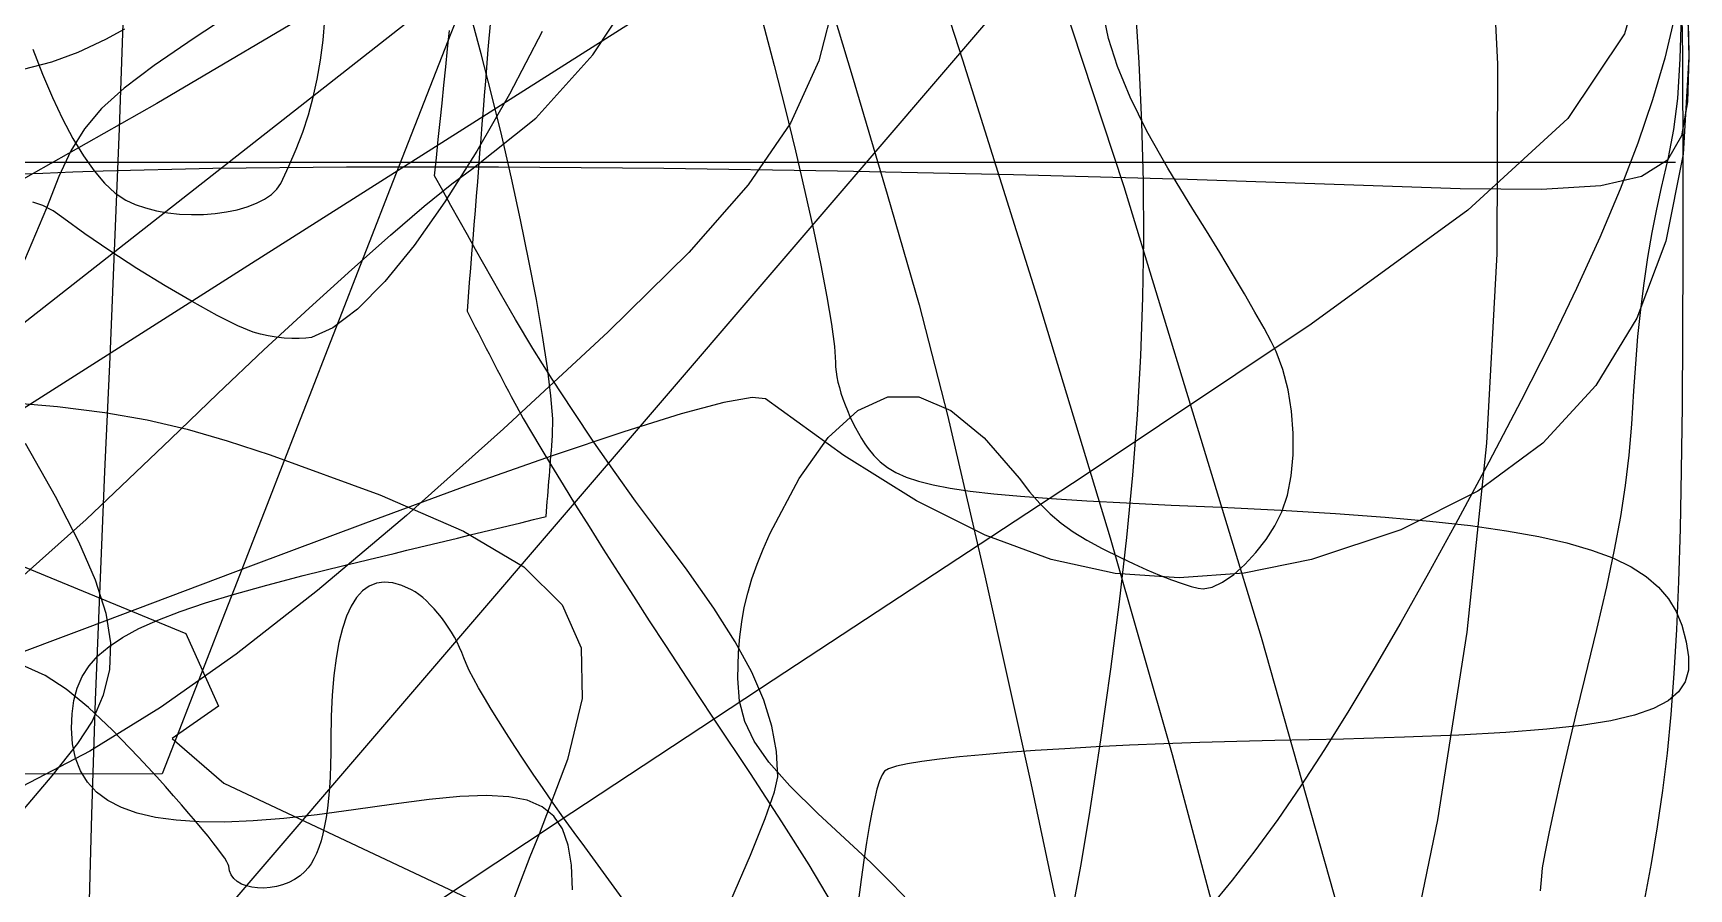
# Model space of a CAD drawing. Extents: x -75 to 75, y -75 to 75.
# Drawn here: x 47.86 to 75.1, y -11.84 to 2.25 of the extents above; entities that cross this region are included whole.
import ezdxf

# ---------------------------------------------------------------- set-up
doc = ezdxf.new("R2010")
doc.units = 0
for name, color, linetype in [('butterfly', 7, 'CONTINUOUS'), ('crosshair', 7, 'CONTINUOUS'), ('crown', 7, 'CONTINUOUS'), ('darth', 7, 'CONTINUOUS'), ('heart', 7, 'CONTINUOUS'), ('hellokitty', 7, 'CONTINUOUS'), ('ironman', 7, 'CONTINUOUS'), ('jackskellington', 7, 'CONTINUOUS'), ('m4', 7, 'CONTINUOUS'), ('mushroom', 7, 'CONTINUOUS'), ('nes', 7, 'CONTINUOUS'), ('skullbones', 7, 'CONTINUOUS'), ('star', 7, 'CONTINUOUS'), ('stormtrooper', 7, 'CONTINUOUS'), ('thundercats', 7, 'CONTINUOUS'), ('wolf', 7, 'CONTINUOUS')]:
    doc.layers.add(name, color=color, linetype=linetype)

msp = doc.modelspace()

# ---------------------------------------------------------------- linework, layer by layer
at = {"layer": 'butterfly', "color": 7}
for p, q in [((57.066166, 1.887595), (57.870093, 3.10438)), ((61.078155, 2.923557), (60.785293, 1.79105)), ((51.353048, 2.717509), (50.505922, 2.162485)), ((50.505922, 2.162485), (49.850461, 1.714477)), ((49.850461, 1.714477), (49.353332, 1.339365)), ((56.131412, 0.846187), (57.066166, 1.887595)), ((60.785293, 1.79105), (60.319734, 0.765452)), ((49.353332, 1.339365), (48.981185, 1.003009)), ((48.981185, 1.003009), (48.700682, 0.67128)), ((55.07587, 0.004617), (56.131412, 0.846187)), ((48.700682, 0.67128), (48.478477, 0.310052)), ((60.319734, 0.765452), (59.62477, -0.253122)), ((48.478477, 0.310052), (48.281234, -0.114808)), ((54.746731, -0.236319), (55.07587, 0.004617)), ((48.281234, -0.114808), (48.075607, -0.637433)), ((54.294188, -0.603292), (54.746731, -0.236319)), ((59.62477, -0.253122), (58.643698, -1.364561)), ((48.075607, -0.637433), (47.715802, -1.491228)), ((53.738551, -1.078106), (54.294188, -0.603292)), ((53.100128, -1.642556), (53.738551, -1.078106)), ((58.643698, -1.364561), (57.319802, -2.668753)), ((52.399226, -2.278439), (53.100128, -1.642556)), ((51.656149, -2.967561), (52.399226, -2.278439)), ((57.319802, -2.668753), (55.596384, -4.26558)), ((50.891206, -3.691723), (51.656149, -2.967561)), ((50.124707, -4.432723), (50.891206, -3.691723)), ((55.596384, -4.26558), (53.998509, -5.693735)), ((48.732821, -5.759566), (50.124707, -4.432723)), ((53.998509, -5.693735), (52.539073, -6.924991)), ((47.503836, -6.853027), (48.732821, -5.759566)), ((52.539073, -6.924991), (51.197789, -7.972817)), ((51.197789, -7.972817), (49.954361, -8.850684)), ((49.954361, -8.850684), (48.788495, -9.572063)), ((48.788495, -9.572063), (47.679904, -10.150421))]:
    msp.add_line(p, q, dxfattribs=at)
at = {"layer": 'crosshair', "color": 7}
msp.add_open_spline([(-74.87924, 0.120769), (-24.959736, 0.120769), (24.959767, 0.120769), (74.879271, 0.120769)], degree=3, dxfattribs=at)
at = {"layer": 'crown', "color": 7}
for p, q in [((55.120472, 3.219786), (54.732408, 2.239524)), ((54.732408, 2.239524), (54.335056, 1.229193)), ((54.335056, 1.229193), (53.930657, 0.194214)), ((53.930657, 0.194214), (53.683882, -0.43942)), ((53.683882, -0.43942), (53.437107, -1.073054)), ((53.437107, -1.073054), (53.190332, -1.706688)), ((53.190332, -1.706688), (52.94356, -2.340322)), ((52.94356, -2.340322), (52.696785, -2.973959)), ((52.696785, -2.973959), (52.450009, -3.607593)), ((52.450009, -3.607593), (52.203234, -4.241227)), ((52.203234, -4.241227), (51.956462, -4.874861)), ((51.956462, -4.874861), (51.709687, -5.508495)), ((51.709687, -5.508495), (51.462912, -6.142129)), ((51.462912, -6.142129), (51.216137, -6.775763)), ((51.216137, -6.775763), (50.969364, -7.409397)), ((50.969364, -7.409397), (50.722589, -8.043031)), ((50.722589, -8.043031), (50.475814, -8.676665)), ((50.475814, -8.676665), (50.229039, -9.310299)), ((50.229039, -9.310299), (49.982264, -9.943933)), ((49.982264, -9.943933), (46.857615, -9.948788))]:
    msp.add_line(p, q, dxfattribs=at)
at = {"layer": 'darth', "color": 7}
for p, q in [((63.453806, 6.860128), (65.804762, -0.279394)), ((63.15688, 1.800098), (61.913239, 5.619318)), ((60.727929, 3.536823), (61.333688, 1.543691)), ((49.362755, 2.310697), (49.049003, 2.140918)), ((54.677668, 1.987923), (54.708459, 2.286847)), ((48.594177, 1.928755), (48.160717, 1.765277)), ((49.049003, 2.140918), (48.594177, 1.928755)), ((54.646875, 1.688998), (54.677668, 1.987923)), ((48.160717, 1.765277), (47.691669, 1.644227)), ((54.616085, 1.390074), (54.646875, 1.688998)), ((64.405589, -2.176797), (63.15688, 1.800098)), ((54.585294, 1.09115), (54.616085, 1.390074)), ((61.333688, 1.543691), (61.910939, -0.405313)), ((54.554504, 0.792223), (54.585294, 1.09115)), ((54.523711, 0.493299), (54.554504, 0.792223)), ((54.49292, 0.194375), (54.523711, 0.493299)), ((54.46213, -0.104549), (54.49292, 0.194375)), ((54.597464, -0.346546), (54.46213, -0.104549)), ((54.732798, -0.588546), (54.597464, -0.346546)), ((61.910939, -0.405313), (62.433829, -2.228074)), ((65.804762, -0.279394), (68.064312, -7.692875)), ((54.868132, -0.830543), (54.732798, -0.588546)), ((55.003463, -1.072543), (54.868132, -0.830543)), ((55.138797, -1.31454), (55.003463, -1.072543)), ((55.274131, -1.55654), (55.138797, -1.31454)), ((55.409465, -1.798537), (55.274131, -1.55654)), ((55.544799, -2.040537), (55.409465, -1.798537)), ((55.791981, -2.46818), (55.544799, -2.040537)), ((65.581366, -6.067374), (64.405589, -2.176797)), ((62.433829, -2.228074), (62.901203, -4.04313)), ((56.079983, -2.942034), (55.791981, -2.46818)), ((56.398403, -3.446368), (56.079983, -2.942034)), ((56.736827, -3.965456), (56.398403, -3.446368)), ((47.358046, -3.820135), (48.259272, -3.900257)), ((48.259272, -3.900257), (49.037167, -3.998318)), ((49.037167, -3.998318), (49.733852, -4.120608)), ((57.084852, -4.483574), (56.736827, -3.965456)), ((62.901203, -4.04313), (63.517684, -6.684512)), ((49.733852, -4.120608), (50.391458, -4.273429)), ((50.391458, -4.273429), (51.052115, -4.463068)), ((51.052115, -4.463068), (51.75795, -4.695828)), ((57.432064, -4.984993), (57.084852, -4.483574)), ((51.75795, -4.695828), (53.560379, -5.351235)), ((57.768061, -5.453987), (57.432064, -4.984993)), ((53.560379, -5.351235), (54.940319, -5.949854)), ((58.082431, -5.874828), (57.768061, -5.453987)), ((54.940319, -5.949854), (55.930535, -6.537901)), ((58.616861, -6.588966), (58.082431, -5.874828)), ((66.606208, -9.627647), (65.581366, -6.067374)), ((55.930535, -6.537901), (56.563793, -7.161595)), ((59.056583, -7.216769), (58.616861, -6.588966)), ((63.517684, -6.684512), (64.271113, -10.094378)), ((56.563793, -7.161595), (56.872858, -7.867156)), ((59.408825, -7.772908), (59.056583, -7.216769)), ((56.872858, -7.867156), (56.890497, -8.700804)), ((59.680814, -8.272058), (59.408825, -7.772908)), ((68.064312, -7.692875), (70.144541, -15.056194)), ((59.879778, -8.728885), (59.680814, -8.272058)), ((56.890497, -8.700804), (56.649468, -9.708758)), ((60.012947, -9.158063), (59.879778, -8.728885)), ((60.08755, -9.574265), (60.012947, -9.158063)), ((56.649468, -9.708758), (56.182537, -10.937234)), ((60.110805, -9.99216), (60.08755, -9.574265)), ((67.402117, -12.613623), (66.606208, -9.627647)), ((60.056968, -10.241447), (60.110805, -9.99216)), ((59.902671, -10.679867), (60.056968, -10.241447)), ((64.271113, -10.094378), (65.149338, -14.21489)), ((59.658733, -11.283109), (59.902671, -10.679867)), ((56.182537, -10.937234), (56.030735, -11.309878)), ((56.030735, -11.309878), (55.869177, -11.726901)), ((59.335972, -12.026852), (59.658733, -11.283109)), ((55.869177, -11.726901), (55.702829, -12.17422))]:
    msp.add_line(p, q, dxfattribs=at)
at = {"layer": 'heart', "color": 7}
msp.add_line((48.00425, -15.711836), (67.248278, 6.751275), dxfattribs=at)
at = {"layer": 'hellokitty', "color": 7}
for p, q in [((55.230406, 1.9055), (55.059162, 2.53621)), ((59.86268, 2.421574), (60.049359, 1.712364)), ((55.400902, 1.240195), (55.230406, 1.9055)), ((60.049359, 1.712364), (60.229044, 1.004471)), ((55.567653, 0.553655), (55.400902, 1.240195)), ((60.229044, 1.004471), (60.398747, 0.30986)), ((55.727665, -0.140758), (55.567653, 0.553655)), ((60.398747, 0.30986), (60.555497, -0.359503)), ((55.877937, -0.82968), (55.727665, -0.140758)), ((60.555497, -0.359503), (60.696306, -0.991656)), ((56.015475, -1.499751), (55.877937, -0.82968)), ((60.696306, -0.991656), (60.818197, -1.574633)), ((56.137279, -2.13761), (56.015475, -1.499751)), ((60.818197, -1.574633), (60.918192, -2.096471)), ((56.240355, -2.729893), (56.137279, -2.13761)), ((60.918192, -2.096471), (60.993305, -2.54521)), ((60.993305, -2.54521), (61.040558, -2.908879)), ((56.321703, -3.263245), (56.240355, -2.729893)), ((61.040558, -2.908879), (61.056983, -3.175519)), ((56.378331, -3.7243), (56.321703, -3.263245)), ((61.056983, -3.175519), (61.059805, -3.248028)), ((61.059805, -3.248028), (61.068018, -3.326026)), ((61.068018, -3.326026), (61.081367, -3.408793)), ((61.081367, -3.408793), (61.099598, -3.495602)), ((61.099598, -3.495602), (61.122402, -3.585732)), ((56.407236, -4.099695), (56.378331, -3.7243)), ((61.122402, -3.585732), (61.149524, -3.678453)), ((61.149524, -3.678453), (61.180675, -3.773043)), ((61.180675, -3.773043), (61.215583, -3.868778)), ((61.215583, -3.868778), (61.253971, -3.964932)), ((61.253971, -3.964932), (61.295562, -4.06078)), ((61.295562, -4.06078), (61.34008, -4.155601)), ((56.405543, -4.376073), (56.407236, -4.099695)), ((61.34008, -4.155601), (61.387245, -4.248666)), ((61.387245, -4.248666), (61.436783, -4.339254)), ((61.436783, -4.339254), (61.488416, -4.426636)), ((56.378337, -4.709301), (56.385138, -4.625995)), ((56.385138, -4.625995), (56.39194, -4.542688)), ((56.39194, -4.542688), (56.398741, -4.459379)), ((56.398741, -4.459379), (56.405543, -4.376073)), ((61.488416, -4.426636), (61.541869, -4.510092)), ((61.541869, -4.510092), (61.596865, -4.588894)), ((61.596865, -4.588894), (61.689358, -4.704405)), ((56.357932, -4.959223), (56.364734, -4.875917)), ((56.364734, -4.875917), (56.371535, -4.79261)), ((56.371535, -4.79261), (56.378337, -4.709301)), ((61.689358, -4.704405), (61.792863, -4.808406)), ((61.792863, -4.808406), (61.912746, -4.901796)), ((61.912746, -4.901796), (62.054379, -4.98547)), ((56.337527, -5.209145), (56.344329, -5.125839)), ((56.344329, -5.125839), (56.35113, -5.042532)), ((56.35113, -5.042532), (56.357932, -4.959223)), ((62.054379, -4.98547), (62.223131, -5.060323)), ((62.223131, -5.060323), (62.424366, -5.12725)), ((62.424366, -5.12725), (62.663457, -5.187146)), ((56.317123, -5.459067), (56.323924, -5.37576)), ((56.323924, -5.37576), (56.330726, -5.292451)), ((56.330726, -5.292451), (56.337527, -5.209145)), ((62.663457, -5.187146), (62.945769, -5.240909)), ((62.945769, -5.240909), (63.276678, -5.289431)), ((63.276678, -5.289431), (63.661544, -5.333611)), ((63.661544, -5.333611), (64.105742, -5.374341)), ((64.105742, -5.374341), (64.614637, -5.41252)), ((64.614637, -5.41252), (65.193599, -5.449039)), ((56.088647, -5.759467), (56.296718, -5.708989)), ((56.296718, -5.708989), (56.30352, -5.625682)), ((56.30352, -5.625682), (56.310321, -5.542373)), ((56.310321, -5.542373), (56.317123, -5.459067)), ((65.193599, -5.449039), (65.847996, -5.484797)), ((65.847996, -5.484797), (66.583199, -5.52069)), ((66.583199, -5.52069), (67.404575, -5.55761)), ((67.404575, -5.55761), (68.386825, -5.604772)), ((68.386825, -5.604772), (69.284401, -5.657506)), ((69.284401, -5.657506), (70.100918, -5.716736)), ((70.100918, -5.716736), (70.839985, -5.783388)), ((55.048283, -6.011855), (55.256357, -5.961377)), ((55.256357, -5.961377), (55.464428, -5.910899)), ((55.464428, -5.910899), (55.672502, -5.860421)), ((55.672502, -5.860421), (55.880573, -5.809945)), ((55.880573, -5.809945), (56.088647, -5.759467)), ((70.839985, -5.783388), (71.505208, -5.858389)), ((71.505208, -5.858389), (72.100203, -5.94266)), ((72.100203, -5.94266), (72.628574, -6.037128)), ((53.79985, -6.314719), (54.007921, -6.264241)), ((54.007921, -6.264241), (54.215995, -6.213766)), ((54.215995, -6.213766), (54.424066, -6.163287)), ((54.424066, -6.163287), (54.632138, -6.112809)), ((54.632138, -6.112809), (54.840211, -6.062331)), ((54.840211, -6.062331), (55.048283, -6.011855)), ((72.628574, -6.037128), (73.093933, -6.142719)), ((73.093933, -6.142719), (73.49989, -6.260355)), ((73.49989, -6.260355), (73.850057, -6.390965)), ((52.302788, -6.681208), (52.96756, -6.51663)), ((52.96756, -6.51663), (53.175631, -6.466151)), ((53.175631, -6.466151), (53.383705, -6.415676)), ((53.383705, -6.415676), (53.591776, -6.365198)), ((53.591776, -6.365198), (53.79985, -6.314719)), ((73.850057, -6.390965), (74.148041, -6.535468)), ((74.148041, -6.535468), (74.397449, -6.694791)), ((51.704584, -6.837025), (52.302788, -6.681208)), ((74.397449, -6.694791), (74.6019, -6.869862)), ((50.69481, -7.130178), (51.16968, -6.98603)), ((51.16968, -6.98603), (51.704584, -6.837025)), ((74.6019, -6.869862), (74.764993, -7.061601)), ((74.764993, -7.061601), (74.890345, -7.270939)), ((49.912098, -7.4117), (50.276704, -7.271416)), ((50.276704, -7.271416), (50.69481, -7.130178)), ((74.890345, -7.270939), (74.981565, -7.498794)), ((49.330308, -7.697205), (49.597722, -7.552978)), ((49.597722, -7.552978), (49.912098, -7.4117)), ((74.981565, -7.498794), (75.056958, -7.772527)), ((48.923307, -8.002304), (49.106593, -7.846328)), ((49.106593, -7.846328), (49.330308, -7.697205)), ((75.056958, -7.772527), (75.095653, -8.017312)), ((48.664952, -8.342607), (48.777181, -8.167079)), ((48.777181, -8.167079), (48.923307, -8.002304)), ((75.095653, -8.017312), (75.091392, -8.234923)), ((48.583348, -8.530841), (48.664952, -8.342607)), ((75.03795, -8.427125), (74.929069, -8.595693)), ((75.091392, -8.234923), (75.03795, -8.427125)), ((48.529107, -8.733731), (48.583348, -8.530841)), ((74.929069, -8.595693), (74.758499, -8.742392)), ((48.489644, -9.191286), (48.498958, -8.953229)), ((48.498958, -8.953229), (48.529107, -8.733731)), ((74.207314, -8.977277), (73.814201, -9.069002)), ((74.519996, -8.868997), (74.207314, -8.977277)), ((74.758499, -8.742392), (74.519996, -8.868997)), ((48.505477, -9.450316), (48.489644, -9.191286)), ((72.761701, -9.209868), (72.08982, -9.26255)), ((73.334412, -9.145945), (72.761701, -9.209868)), ((73.814201, -9.069002), (73.334412, -9.145945)), ((48.553604, -9.684772), (48.505477, -9.450316)), ((64.831889, -9.528824), (64.345258, -9.559993)), ((65.349188, -9.499837), (64.831889, -9.528824)), ((65.894009, -9.47328), (65.349188, -9.499837)), ((66.463209, -9.449404), (65.894009, -9.47328)), ((67.053646, -9.428435), (66.463209, -9.449404)), ((67.662177, -9.410627), (67.053646, -9.428435)), ((68.285656, -9.396233), (67.662177, -9.410627)), ((69.416687, -9.370833), (68.285656, -9.396233)), ((70.42356, -9.341262), (69.416687, -9.370833)), ((71.312524, -9.305758), (70.42356, -9.341262)), ((72.08982, -9.26255), (71.312524, -9.305758)), ((48.634932, -9.894914), (48.553604, -9.684772)), ((62.245491, -9.779054), (62.061542, -9.818613)), ((62.482115, -9.739955), (62.245491, -9.779054)), ((62.768263, -9.701564), (62.482115, -9.739955)), ((63.100794, -9.664127), (62.768263, -9.701564)), ((63.476567, -9.62789), (63.100794, -9.664127)), ((63.892436, -9.593095), (63.476567, -9.62789)), ((64.345258, -9.559993), (63.892436, -9.593095)), ((48.750378, -10.081012), (48.634932, -9.894914)), ((61.784154, -10.057886), (61.74199, -10.195238)), ((61.825008, -9.95809), (61.784154, -10.057886)), ((61.864223, -9.898134), (61.825008, -9.95809)), ((61.933404, -9.858389), (61.864223, -9.898134)), ((62.061542, -9.818613), (61.933404, -9.858389)), ((48.900856, -10.243329), (48.750378, -10.081012)), ((49.087281, -10.382129), (48.900856, -10.243329)), ((54.881103, -10.31739), (54.374802, -10.365257)), ((55.315714, -10.300513), (54.881103, -10.31739)), ((55.682964, -10.319365), (55.315714, -10.300513)), ((55.987177, -10.378688), (55.682964, -10.319365)), ((61.74199, -10.195238), (61.698844, -10.367857)), ((49.310564, -10.497679), (49.087281, -10.382129)), ((49.571625, -10.590239), (49.310564, -10.497679)), ((49.871376, -10.660081), (49.571625, -10.590239)), ((52.533615, -10.616822), (51.982508, -10.677748)), ((53.129812, -10.535028), (52.533615, -10.616822)), ((53.792478, -10.439383), (53.129812, -10.535028)), ((54.374802, -10.365257), (53.792478, -10.439383)), ((56.232682, -10.483215), (55.987177, -10.378688)), ((56.423808, -10.637681), (56.232682, -10.483215)), ((61.655046, -10.573456), (61.610923, -10.809749)), ((61.698844, -10.367857), (61.655046, -10.573456)), ((50.210734, -10.707466), (49.871376, -10.660081)), ((50.590611, -10.732668), (50.210734, -10.707466)), ((51.011923, -10.735942), (50.590611, -10.732668)), ((51.475584, -10.717541), (51.011923, -10.735942)), ((51.982508, -10.677748), (51.475584, -10.717541)), ((56.564883, -10.846827), (56.423808, -10.637681)), ((56.660232, -11.115384), (56.564883, -10.846827)), ((61.610923, -10.809749), (61.566803, -11.074454)), ((56.714184, -11.448096), (56.660232, -11.115384)), ((61.566803, -11.074454), (61.523014, -11.365278)), ((61.523014, -11.365278), (61.479882, -11.679936)), ((56.731061, -11.849698), (56.714184, -11.448096)), ((61.479882, -11.679936), (61.43774, -12.016145))]:
    msp.add_line(p, q, dxfattribs=at)
at = {"layer": 'ironman', "color": 7}
for p, q in [((49.337304, 2.558751), (49.27346, 0.677531)), ((49.27346, 0.677531), (49.19884, -1.203779)), ((49.19884, -1.203779), (49.117814, -3.085194)), ((49.117814, -3.085194), (49.034751, -4.966733)), ((49.034751, -4.966733), (48.954021, -6.84841)), ((48.954021, -6.84841), (48.879994, -8.73024)), ((48.879994, -8.73024), (48.817042, -10.612241)), ((48.817042, -10.612241), (48.769535, -12.494429))]:
    msp.add_line(p, q, dxfattribs=at)
at = {"layer": 'jackskellington', "color": 7}
for p, q in [((65.550706, 2.155275), (65.46473, 2.57788)), ((74.97999, 2.702512), (74.95363, 1.822216)), ((56.234449, 2.271903), (55.695099, 1.240528)), ((65.697532, 1.694674), (65.550706, 2.155275)), ((65.907542, 1.189773), (65.697532, 1.694674)), ((74.95363, 1.822216), (74.910916, 1.169983)), ((55.695099, 1.240528), (55.158471, 0.303245)), ((66.183064, 0.634261), (65.907542, 1.189773)), ((74.910916, 1.169983), (74.847916, 0.658269)), ((66.526433, 0.02183), (66.183064, 0.634261)), ((74.847916, 0.658269), (74.760701, 0.199525)), ((55.158471, 0.303245), (54.632434, -0.529517)), ((66.939976, -0.653824), (66.526433, 0.02183)), ((74.760701, 0.199525), (74.645322, -0.293791)), ((48.01675, -0.59215), (47.851382, -0.536104)), ((54.632434, -0.529517), (54.124857, -1.247326)), ((74.645322, -0.293791), (74.564525, -0.65265)), ((48.189216, -0.681191), (48.01675, -0.59215)), ((48.365466, -0.80308), (48.189216, -0.681191)), ((48.709239, -1.057298), (48.365466, -0.80308)), ((67.162513, -1.008772), (66.939976, -0.653824)), ((74.564525, -0.65265), (74.489287, -1.037906)), ((49.118404, -1.337194), (48.709239, -1.057298)), ((67.381504, -1.364993), (67.162513, -1.008772)), ((74.489287, -1.037906), (74.420253, -1.44482)), ((49.566757, -1.627022), (49.118404, -1.337194)), ((54.124857, -1.247326), (53.643615, -1.839759)), ((50.028091, -1.911037), (49.566757, -1.627022)), ((67.591339, -1.712894), (67.381504, -1.364993)), ((74.420253, -1.44482), (74.358065, -1.868653)), ((53.643615, -1.839759), (53.196569, -2.296383)), ((67.786411, -2.042891), (67.591339, -1.712894)), ((74.358065, -1.868653), (74.303368, -2.304669)), ((50.476201, -2.173492), (50.028091, -1.911037)), ((50.884884, -2.398641), (50.476201, -2.173492)), ((67.961118, -2.345388), (67.786411, -2.042891)), ((51.227934, -2.570734), (50.884884, -2.398641)), ((53.196569, -2.296383), (52.7916, -2.606771)), ((68.109849, -2.610798), (67.961118, -2.345388)), ((74.303368, -2.304669), (74.25681, -2.748128)), ((51.479142, -2.674033), (51.227934, -2.570734)), ((51.597187, -2.707694), (51.479142, -2.674033)), ((51.723555, -2.735521), (51.597187, -2.707694)), ((52.7916, -2.606771), (52.43657, -2.760497)), ((68.227002, -2.829532), (68.109849, -2.610798)), ((51.854317, -2.757167), (51.723555, -2.735521)), ((51.985542, -2.772294), (51.854317, -2.757167)), ((52.11331, -2.780535), (51.985542, -2.772294)), ((52.233686, -2.781664), (52.11331, -2.780535)), ((52.342751, -2.77506), (52.233686, -2.781664)), ((52.43657, -2.760497), (52.342751, -2.77506)), ((68.306964, -2.991996), (68.227002, -2.829532)), ((68.420053, -3.291834), (68.306964, -2.991996)), ((74.25681, -2.748128), (74.219029, -3.194298)), ((74.219029, -3.194298), (74.190671, -3.638437)), ((68.505169, -3.623987), (68.420053, -3.291834)), ((61.425382, -3.962572), (61.920622, -3.739879)), ((61.920622, -3.739879), (62.429858, -3.741008)), ((62.429858, -3.741008), (62.956815, -3.965101)), ((68.561879, -3.976604), (68.505169, -3.623987)), ((74.190671, -3.638437), (74.156282, -4.18813)), ((60.940414, -4.409892), (61.425382, -3.962572)), ((62.956815, -3.965101), (63.505213, -4.411353)), ((68.589734, -4.337843), (68.561879, -3.976604)), ((68.588323, -4.695848), (68.589734, -4.337843)), ((74.156282, -4.18813), (74.111519, -4.699265)), ((47.725417, -4.500217), (48.222182, -5.375227)), ((60.461993, -5.082656), (60.940414, -4.409892)), ((63.505213, -4.411353), (64.078779, -5.078947)), ((68.557199, -5.03877), (68.588323, -4.695848)), ((74.111519, -4.699265), (74.052049, -5.197269)), ((59.986398, -5.981689), (60.461993, -5.082656)), ((64.078779, -5.078947), (64.252701, -5.300114)), ((68.495923, -5.354766), (68.557199, -5.03877)), ((48.222182, -5.375227), (48.605556, -6.118693)), ((64.252701, -5.300114), (64.420967, -5.492603)), ((68.404063, -5.631982), (68.495923, -5.354766)), ((74.052049, -5.197269), (73.973535, -5.707558)), ((64.420967, -5.492603), (64.591328, -5.662495)), ((64.591328, -5.662495), (64.771541, -5.815869)), ((68.289054, -5.862405), (68.404063, -5.631982)), ((73.973535, -5.707558), (73.871647, -6.255552)), ((59.868565, -6.243856), (59.986398, -5.981689)), ((64.771541, -5.815869), (64.969356, -5.958803)), ((64.969356, -5.958803), (65.192532, -6.097372)), ((68.143854, -6.088606), (68.289054, -5.862405)), ((48.605556, -6.118693), (48.880951, -6.753078)), ((59.767978, -6.492988), (59.868565, -6.243856)), ((65.192532, -6.097372), (65.448818, -6.237656)), ((65.448818, -6.237656), (65.74597, -6.385732)), ((67.976821, -6.302415), (68.143854, -6.088606)), ((73.871647, -6.255552), (73.742048, -6.866667)), ((59.683534, -6.733249), (59.767978, -6.492988)), ((65.74597, -6.385732), (65.9666, -6.488983)), ((65.9666, -6.488983), (66.183953, -6.585306)), ((67.610691, -6.660193), (67.796311, -6.495666)), ((67.796311, -6.495666), (67.976821, -6.302415)), ((48.880951, -6.753078), (49.053781, -7.300843)), ((59.614127, -6.968803), (59.683534, -6.733249)), ((66.183953, -6.585306), (66.392448, -6.672594)), ((66.392448, -6.672594), (66.586504, -6.748738)), ((66.586504, -6.748738), (66.760542, -6.811631)), ((67.257535, -6.870392), (67.42831, -6.787823)), ((67.42831, -6.787823), (67.610691, -6.660193)), ((59.558654, -7.203815), (59.614127, -6.968803)), ((66.760542, -6.811631), (66.908976, -6.859166)), ((66.908976, -6.859166), (67.026228, -6.889231)), ((67.026228, -6.889231), (67.106718, -6.899729)), ((67.106718, -6.899729), (67.257535, -6.870392)), ((73.742048, -6.866667), (73.580413, -7.566324)), ((49.053781, -7.300843), (49.129462, -7.784459)), ((59.516004, -7.442451), (59.558654, -7.203815)), ((59.485076, -7.688874), (59.516004, -7.442451)), ((73.580413, -7.566324), (73.382401, -8.379943)), ((49.129462, -7.784459), (49.113403, -8.226385)), ((59.464756, -7.947251), (59.485076, -7.688874)), ((59.452959, -8.376474), (59.464756, -7.947251)), ((49.113403, -8.226385), (49.011019, -8.649092)), ((59.481799, -8.745869), (59.452959, -8.376474)), ((73.382401, -8.379943), (73.240076, -8.962678)), ((49.011019, -8.649092), (48.827724, -9.075042)), ((59.566508, -9.081081), (59.481799, -8.745869)), ((73.240076, -8.962678), (73.107299, -9.521551)), ((48.827724, -9.075042), (48.586012, -9.441496)), ((59.722312, -9.407754), (59.566508, -9.081081)), ((48.586012, -9.441496), (48.164377, -9.977882)), ((59.964427, -9.751534), (59.722312, -9.407754)), ((73.107299, -9.521551), (72.986976, -10.043236)), ((60.308072, -10.138066), (59.964427, -9.751534)), ((48.164377, -9.977882), (47.618698, -10.622562)), ((72.986976, -10.043236), (72.882015, -10.514417)), ((60.76847, -10.592994), (60.308072, -10.138066)), ((61.360837, -11.141961), (60.76847, -10.592994)), ((72.882015, -10.514417), (72.795319, -10.921769)), ((61.639154, -11.402746), (61.360837, -11.141961)), ((72.795319, -10.921769), (72.729796, -11.251974)), ((61.920761, -11.679916), (61.639154, -11.402746)), ((72.729796, -11.251974), (72.688351, -11.491708)), ((62.197923, -11.964983), (61.920761, -11.679916)), ((72.673901, -11.627654), (72.653158, -11.869663)), ((72.688351, -11.491708), (72.673901, -11.627654))]:
    msp.add_line(p, q, dxfattribs=at)
at = {"layer": 'm4', "color": 7}
for p, q in [((75.070846, 2.58156), (75.092295, 2.236713)), ((75.092295, 2.236713), (75.099435, 1.852981)), ((75.099435, 1.852981), (75.078974, 1.115291)), ((75.078974, 1.115291), (74.98003, 0.556105)), ((74.98003, 0.556105), (74.746302, 0.153876)), ((50.815071, 0.016439), (49.00823, -0.027438)), ((53.012721, 0.037663), (50.815071, 0.016439)), ((55.515104, 0.037098), (53.012721, 0.037663)), ((58.236135, 0.015903), (55.515104, 0.037098)), ((61.089743, -0.02505), (58.236135, 0.015903)), ((74.746302, 0.153876), (74.321487, -0.112934)), ((48.015279, -0.062264), (47.518805, -0.079677)), ((48.511756, -0.044851), (48.015279, -0.062264)), ((49.00823, -0.027438), (48.511756, -0.044851)), ((63.989842, -0.084811), (61.089743, -0.02505)), ((66.850356, -0.162425), (63.989842, -0.084811)), ((69.585205, -0.256927), (66.850356, -0.162425)), ((71.337441, -0.316332), (69.585205, -0.256927)), ((73.649276, -0.265876), (72.673362, -0.326492)), ((74.321487, -0.112934), (73.649276, -0.265876)), ((72.673362, -0.326492), (71.337441, -0.316332))]:
    msp.add_line(p, q, dxfattribs=at)
at = {"layer": 'mushroom', "color": 7}
for p, q in [((74.860418, 2.488125), (74.702199, 1.83263)), ((74.702199, 1.83263), (74.50175, 1.149285)), ((74.50175, 1.149285), (74.257795, 0.433321)), ((74.257795, 0.433321), (73.969053, -0.32002)), ((73.969053, -0.32002), (73.634253, -1.115512)), ((73.634253, -1.115512), (73.252113, -1.957914)), ((73.252113, -1.957914), (72.82136, -2.851994)), ((72.82136, -2.851994), (72.340718, -3.802515)), ((72.340718, -3.802515), (71.808907, -4.814245)), ((71.808907, -4.814245), (71.297419, -5.763559)), ((71.297419, -5.763559), (70.814901, -6.641792)), ((70.814901, -6.641792), (70.35791, -7.453825)), ((70.35791, -7.453825), (69.922988, -8.204539)), ((69.922988, -8.204539), (69.506688, -8.898817)), ((69.506688, -8.898817), (69.105563, -9.541538)), ((69.105563, -9.541538), (68.716155, -10.137586)), ((68.716155, -10.137586), (68.33502, -10.691842)), ((68.33502, -10.691842), (67.958702, -11.209187)), ((67.958702, -11.209187), (67.583756, -11.694499)), ((67.583756, -11.694499), (67.206729, -12.152667))]:
    msp.add_line(p, q, dxfattribs=at)
at = {"layer": 'nes', "color": 7}
for p, q in [((54.341818, 3.716361), (49.890609, 1.086894)), ((74.488548, 3.767749), (74.040444, 2.234128)), ((51.448445, -1.542158), (58.941081, 3.21192)), ((74.040444, 2.234128), (73.106328, 0.838925)), ((49.890609, 1.086894), (46.609023, -0.765471)), ((73.106328, 0.838925), (71.462426, -0.669928)), ((71.462426, -0.669928), (68.884975, -2.544501)), ((42.903301, -6.980453), (51.448445, -1.542158)), ((68.884975, -2.544501), (65.150198, -5.036868)), ((65.150198, -5.036868), (60.034331, -8.399091)), ((60.034331, -8.399091), (56.481088, -10.745041)), ((56.481088, -10.745041), (51.707271, -13.898352))]:
    msp.add_line(p, q, dxfattribs=at)
at = {"layer": 'skullbones', "color": 7}
for p, q in [((75.076928, 2.726504), (75.099901, 1.85341)), ((75.099901, 1.85341), (75.005094, 0.254107)), ((75.005094, 0.254107), (74.7194, -1.178464)), ((74.7194, -1.178464), (74.240901, -2.446855)), ((74.240901, -2.446855), (73.567677, -3.553615)), ((59.68643, -3.75138), (59.223298, -3.833526)), ((59.907949, -3.774945), (59.68643, -3.75138)), ((61.196014, -4.703744), (59.907949, -3.774945)), ((73.567677, -3.553615), (72.697814, -4.501303)), ((58.519712, -4.021026), (57.576827, -4.313501)), ((59.223298, -3.833526), (58.519712, -4.021026)), ((57.576827, -4.313501), (56.395798, -4.710577)), ((72.697814, -4.501303), (71.629394, -5.292463)), ((56.395798, -4.710577), (54.977781, -5.211874)), ((62.394231, -5.448955), (61.196014, -4.703744)), ((54.977781, -5.211874), (53.323933, -5.817026)), ((71.629394, -5.292463), (70.3605, -5.929655)), ((63.523893, -6.016837), (62.394231, -5.448955)), ((53.323933, -5.817026), (51.435406, -6.525649)), ((70.3605, -5.929655), (68.889217, -6.415425)), ((64.6063, -6.41365), (63.523893, -6.016837)), ((51.435406, -6.525649), (48.747815, -7.541438)), ((65.662739, -6.645656), (64.6063, -6.41365)), ((68.889217, -6.415425), (67.782906, -6.640282)), ((66.714511, -6.719113), (65.662739, -6.645656)), ((67.782906, -6.640282), (66.714511, -6.719113)), ((48.747815, -7.541438), (46.670601, -8.315983))]:
    msp.add_line(p, q, dxfattribs=at)
at = {"layer": 'star', "color": 7}
msp.add_line((75.004095, 18.891137), (29.276864, -16.983332), dxfattribs=at)
at = {"layer": 'stormtrooper', "color": 7}
for p, q in [((52.627316, 2.127174), (52.655538, 2.47015)), ((55.383721, 2.454337), (55.341269, 1.974065)), ((47.855034, 1.983627), (48.011842, 1.571803)), ((52.586704, 1.801185), (52.627316, 2.127174)), ((55.341269, 1.974065), (55.298475, 1.453955)), ((52.533415, 1.489527), (52.586704, 1.801185)), ((48.011842, 1.571803), (48.174315, 1.187724)), ((52.467177, 1.189544), (52.533415, 1.489527)), ((55.298475, 1.453955), (55.279623, 1.217422)), ((48.174315, 1.187724), (48.341387, 0.834049)), ((52.387717, 0.898587), (52.467177, 1.189544)), ((55.279623, 1.217422), (55.260771, 0.980892)), ((48.341387, 0.834049), (48.511999, 0.513421)), ((52.294765, 0.613997), (52.387717, 0.898587)), ((55.260771, 0.980892), (55.241918, 0.744358)), ((52.188042, 0.333127), (52.294765, 0.613997)), ((55.241918, 0.744358), (55.223066, 0.507825)), ((48.511999, 0.513421), (48.685086, 0.228498)), ((52.067279, 0.053317), (52.188042, 0.333127)), ((55.223066, 0.507825), (55.204213, 0.271295)), ((48.685086, 0.228498), (48.859584, -0.018074)), ((51.932202, -0.228081), (52.067279, 0.053317)), ((55.185361, 0.034761), (55.166508, -0.201769)), ((55.204213, 0.271295), (55.185361, 0.034761)), ((48.859584, -0.018074), (49.034429, -0.223644)), ((49.034429, -0.223644), (49.20856, -0.385558)), ((51.867985, -0.323681), (51.932202, -0.228081)), ((55.166508, -0.201769), (55.147656, -0.438302)), ((49.20856, -0.385558), (49.38091, -0.501167)), ((49.38091, -0.501167), (49.536138, -0.573278)), ((51.530936, -0.554953), (51.664512, -0.48742)), ((51.664512, -0.48742), (51.777807, -0.410227)), ((51.777807, -0.410227), (51.867985, -0.323681)), ((55.147656, -0.438302), (55.128803, -0.674836)), ((49.536138, -0.573278), (49.705189, -0.632082)), ((49.705189, -0.632082), (49.885227, -0.677875)), ((49.885227, -0.677875), (50.073408, -0.710971)), ((50.073408, -0.710971), (50.266888, -0.731658)), ((50.266888, -0.731658), (50.462826, -0.740266)), ((50.462826, -0.740266), (50.658381, -0.737077)), ((50.658381, -0.737077), (50.850713, -0.722401)), ((50.850713, -0.722401), (51.036974, -0.69655)), ((51.036974, -0.69655), (51.214328, -0.659821)), ((51.214328, -0.659821), (51.379927, -0.612521)), ((51.379927, -0.612521), (51.530936, -0.554953)), ((55.128803, -0.674836), (55.109951, -0.911366)), ((55.109951, -0.911366), (55.091099, -1.147899)), ((55.091099, -1.147899), (55.072246, -1.384433)), ((55.053394, -1.620963), (55.034541, -1.857496)), ((55.072246, -1.384433), (55.053394, -1.620963)), ((55.034541, -1.857496), (55.015689, -2.094027)), ((55.015689, -2.094027), (54.996836, -2.33056)), ((54.996836, -2.33056), (55.042153, -2.418165)), ((55.042153, -2.418165), (55.087469, -2.505769)), ((55.087469, -2.505769), (55.132786, -2.593374)), ((55.132786, -2.593374), (55.178102, -2.680978)), ((55.178102, -2.680978), (55.223416, -2.768583)), ((55.223416, -2.768583), (55.268732, -2.856188)), ((55.268732, -2.856188), (55.314048, -2.943792)), ((55.314048, -2.943792), (55.359365, -3.0314)), ((55.359365, -3.0314), (55.404681, -3.119004)), ((55.404681, -3.119004), (55.449998, -3.206609)), ((55.449998, -3.206609), (55.495314, -3.294213)), ((55.495314, -3.294213), (55.540631, -3.381818)), ((55.540631, -3.381818), (55.585944, -3.469423)), ((55.585944, -3.469423), (55.631261, -3.557027)), ((55.631261, -3.557027), (55.676577, -3.644632)), ((55.676577, -3.644632), (55.721893, -3.732236)), ((55.721893, -3.732236), (55.809365, -3.895384)), ((55.809365, -3.895384), (55.921097, -4.093907)), ((55.921097, -4.093907), (56.055373, -4.325078)), ((56.055373, -4.325078), (56.210471, -4.586165)), ((56.210471, -4.586165), (56.384675, -4.874435)), ((56.384675, -4.874435), (56.57627, -5.18716)), ((56.57627, -5.18716), (56.783543, -5.521607)), ((56.783543, -5.521607), (57.004768, -5.875048)), ((57.004768, -5.875048), (57.238234, -6.244751)), ((57.238234, -6.244751), (57.482224, -6.627983)), ((53.506235, -6.80608), (53.387388, -6.854712)), ((53.635241, -6.787707), (53.506235, -6.80608)), ((53.774385, -6.799645), (53.635241, -6.787707)), ((53.923633, -6.841961), (53.774385, -6.799645)), ((57.482224, -6.627983), (57.735018, -7.022016)), ((53.18029, -7.042571), (53.092096, -7.181692)), ((53.278732, -6.933559), (53.18029, -7.042571)), ((53.387388, -6.854712), (53.278732, -6.933559)), ((54.082961, -6.914696), (53.923633, -6.841961)), ((54.14341, -6.95045), (54.082961, -6.914696)), ((54.205025, -6.993419), (54.14341, -6.95045)), ((54.267368, -7.043022), (54.205025, -6.993419)), ((54.329999, -7.09869), (54.267368, -7.043022)), ((57.735018, -7.022016), (57.9949, -7.424118)), ((53.014174, -7.350873), (52.946551, -7.550065)), ((53.092096, -7.181692), (53.014174, -7.350873)), ((54.392474, -7.159854), (54.329999, -7.09869)), ((54.454352, -7.225939), (54.392474, -7.159854)), ((54.515193, -7.29637), (54.454352, -7.225939)), ((54.574556, -7.370575), (54.515193, -7.29637)), ((52.946551, -7.550065), (52.889257, -7.779213)), ((54.631999, -7.447986), (54.574556, -7.370575)), ((54.687081, -7.528024), (54.631999, -7.447986)), ((54.739362, -7.610122), (54.687081, -7.528024)), ((54.788398, -7.693705), (54.739362, -7.610122)), ((57.9949, -7.424118), (58.260152, -7.831557)), ((52.889257, -7.779213), (52.842318, -8.038265)), ((54.833754, -7.778202), (54.788398, -7.693705)), ((54.874981, -7.863038), (54.833754, -7.778202)), ((54.911645, -7.94764), (54.874981, -7.863038)), ((58.260152, -7.831557), (58.529062, -8.241606)), ((52.842318, -8.038265), (52.805762, -8.327176)), ((54.943302, -8.03144), (54.911645, -7.94764)), ((54.980823, -8.125595), (54.943302, -8.03144)), ((55.034702, -8.240587), (54.980823, -8.125595)), ((48.057593, -8.32207), (47.728547, -8.173889)), ((48.403174, -8.548336), (48.057593, -8.32207)), ((52.805762, -8.327176), (52.7796, -8.645886)), ((55.103914, -8.374817), (55.034702, -8.240587)), ((55.187438, -8.526695), (55.103914, -8.374817)), ((58.529062, -8.241606), (58.799905, -8.651528)), ((48.770777, -8.850162), (48.403174, -8.548336)), ((52.7796, -8.645886), (52.76388, -8.994352)), ((55.284254, -8.69462), (55.187438, -8.526695)), ((55.393342, -8.876998), (55.284254, -8.69462)), ((58.799905, -8.651528), (59.070971, -9.0586)), ((49.165897, -9.225003), (48.770777, -8.850162)), ((55.513681, -9.072234), (55.393342, -8.876998)), ((49.594025, -9.670336), (49.165897, -9.225003)), ((52.76388, -8.994352), (52.758631, -9.372515)), ((55.644248, -9.278727), (55.513681, -9.072234)), ((59.070971, -9.0586), (59.656732, -9.939714)), ((52.758631, -9.372515), (52.756937, -9.590715)), ((55.784025, -9.494887), (55.644248, -9.278727)), ((55.931988, -9.719112), (55.784025, -9.494887)), ((49.745045, -9.833641), (49.594025, -9.670336)), ((52.75214, -9.797209), (52.744096, -9.992162)), ((52.756937, -9.590715), (52.75214, -9.797209)), ((56.08712, -9.949812), (55.931988, -9.719112)), ((49.891829, -9.994395), (49.745045, -9.833641)), ((50.033617, -10.15168), (49.891829, -9.994395)), ((52.744096, -9.992162), (52.732779, -10.175737)), ((56.248396, -10.185386), (56.08712, -9.949812)), ((59.656732, -9.939714), (60.172386, -10.730196)), ((50.169651, -10.304574), (50.033617, -10.15168)), ((50.299171, -10.452162), (50.169651, -10.304574)), ((52.71816, -10.34809), (52.700182, -10.509385)), ((52.732779, -10.175737), (52.71816, -10.34809)), ((56.4148, -10.424242), (56.248396, -10.185386)), ((50.421416, -10.593522), (50.299171, -10.452162)), ((50.535626, -10.727738), (50.421416, -10.593522)), ((52.700182, -10.509385), (52.678846, -10.659787)), ((56.585304, -10.66478), (56.4148, -10.424242)), ((50.641041, -10.853888), (50.535626, -10.727738)), ((50.736898, -10.971056), (50.641041, -10.853888)), ((52.654096, -10.799453), (52.62593, -10.928545)), ((52.678846, -10.659787), (52.654096, -10.799453)), ((56.758894, -10.905405), (56.585304, -10.66478)), ((60.172386, -10.730196), (60.621325, -11.441438)), ((50.822442, -11.078323), (50.736898, -10.971056)), ((50.896912, -11.174767), (50.822442, -11.078323)), ((52.559162, -11.155655), (52.5205, -11.253998)), ((52.594296, -11.047225), (52.559162, -11.155655)), ((52.62593, -10.928545), (52.594296, -11.047225)), ((56.934543, -11.144524), (56.758894, -10.905405)), ((57.549502, -11.985916), (56.934543, -11.144524)), ((50.959546, -11.259473), (50.896912, -11.174767)), ((51.009584, -11.331519), (50.959546, -11.259473)), ((51.046267, -11.389987), (51.009584, -11.331519)), ((51.068845, -11.43396), (51.046267, -11.389987)), ((51.07655, -11.462518), (51.068845, -11.43396)), ((52.432464, -11.421059), (52.383024, -11.490102)), ((52.478277, -11.34241), (52.432464, -11.421059)), ((52.5205, -11.253998), (52.478277, -11.34241)), ((60.621325, -11.441438), (61.006942, -12.08484)), ((51.086173, -11.539226), (51.07655, -11.462518)), ((51.113803, -11.607044), (51.086173, -11.539226)), ((51.157545, -11.665845), (51.113803, -11.607044)), ((51.215502, -11.715496), (51.157545, -11.665845)), ((52.159947, -11.679826), (52.064068, -11.728921)), ((52.2492, -11.620127), (52.159947, -11.679826)), ((52.329929, -11.549702), (52.2492, -11.620127)), ((52.383024, -11.490102), (52.329929, -11.549702)), ((51.285775, -11.755862), (51.215502, -11.715496)), ((51.366471, -11.786816), (51.285775, -11.755862)), ((51.455698, -11.808237), (51.366471, -11.786816)), ((51.551558, -11.819977), (51.455698, -11.808237)), ((51.652159, -11.821953), (51.551558, -11.819977)), ((51.755604, -11.813938), (51.652159, -11.821953)), ((51.860001, -11.795847), (51.755604, -11.813938)), ((51.963453, -11.767552), (51.860001, -11.795847)), ((52.064068, -11.728921), (51.963453, -11.767552))]:
    msp.add_line(p, q, dxfattribs=at)
at = {"layer": 'thundercats', "color": 7}
for p, q in [((71.954754, 1.741054), (71.810008, 4.873309)), ((74.971902, 3.576873), (74.992306, 1.888442)), ((65.982929, 2.7818), (66.04893, 1.763892)), ((66.04893, 1.763892), (66.095138, 0.774576)), ((71.942873, -1.385666), (71.954754, 1.741054)), ((74.992306, 1.888442), (74.999672, 0.050749)), ((66.095138, 0.774576), (66.121356, -0.194513)), ((74.999672, 0.050749), (74.99963, -1.402941)), ((66.121356, -0.194513), (66.127339, -1.151735)), ((66.127339, -1.151735), (66.11289, -2.105451)), ((71.774595, -4.503756), (71.942873, -1.385666)), ((74.99963, -1.402941), (74.996215, -2.712867)), ((66.11289, -2.105451), (66.077781, -3.064025)), ((74.996215, -2.712867), (74.98851, -3.892251)), ((66.077781, -3.064025), (66.021799, -4.035814)), ((66.021799, -4.035814), (65.94473, -5.029183)), ((74.98851, -3.892251), (74.975641, -4.954321)), ((71.450172, -7.610134), (71.774595, -4.503756)), ((65.94473, -5.029183), (65.846356, -6.05249)), ((74.975641, -4.954321), (74.956732, -5.912304)), ((74.956732, -5.912304), (74.930852, -6.779427)), ((65.846356, -6.05249), (65.72646, -7.1141)), ((74.930852, -6.779427), (74.89713, -7.568909)), ((65.72646, -7.1141), (65.584826, -8.222372)), ((70.969849, -10.701706), (71.450172, -7.610134)), ((74.89713, -7.568909), (74.854666, -8.293986)), ((65.584826, -8.222372), (65.421236, -9.38567)), ((74.854666, -8.293986), (74.802568, -8.967876)), ((74.802568, -8.967876), (74.73994, -9.603811)), ((65.421236, -9.38567), (65.235475, -10.612351)), ((74.73994, -9.603811), (74.665885, -10.215011)), ((74.665885, -10.215011), (74.579517, -10.814705)), ((65.235475, -10.612351), (65.091824, -11.460728)), ((70.33387, -13.775391), (70.969849, -10.701706)), ((74.579517, -10.814705), (74.479932, -11.41612)), ((74.479932, -11.41612), (74.366244, -12.03248)), ((65.091824, -11.460728), (64.912342, -12.404231))]:
    msp.add_line(p, q, dxfattribs=at)
at = {"layer": 'wolf', "color": 7}
for p, q in [((46.864118, -6.191487), (50.372653, -7.636112)), ((50.372653, -7.636112), (50.905136, -8.829486)), ((50.905136, -8.829486), (50.146379, -9.360936)), ((50.146379, -9.360936), (50.992848, -10.093805)), ((50.992848, -10.093805), (58.856389, -13.797785))]:
    msp.add_line(p, q, dxfattribs=at)

doc.saveas('drawing.dxf')
